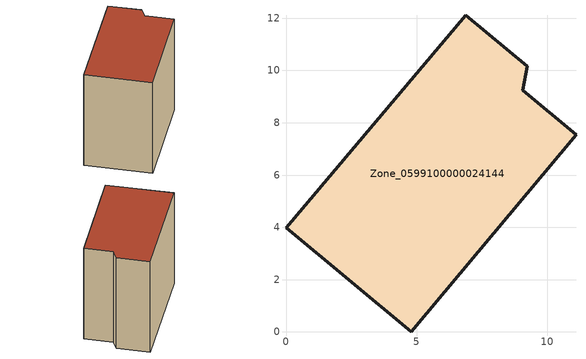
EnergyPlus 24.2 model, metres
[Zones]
Zone_0599100000024144
 floor ground (C_G): 0,3.99 6.87,12.12 9.22,10.16 9.05,9.25 11.09,7.55 4.79,0 z0
 wall outside (C_F): 4.79,0 11.09,7.55 9.05,9.25 9.22,10.16 6.87,12.12 0,3.99 4.79,0 z0:9.82
 roof outside (C_R): 6.87,12.12 0,3.99 4.79,0 11.09,7.55 9.05,9.25 9.22,10.16 z9.82
[BUILDING]
Pand.0599100000024144: North Axis=0; Terrain=City; Loads Convergence Tolerance Value=0.04; Temperature Convergence Tolerance Value=0.4; Solar Distribution=FullExterior; Maximum Number of Warmup Days=25; Minimum Number of Warmup Days=1
[Site:Location]
Rotterdam.The.Hague.AP_ZH_NLD Design_Conditions: Latitude=51.96; Longitude=4.45; Time Zone=1; Elevation=-4.5
[SITE:GROUNDTEMPERATURE:BUILDINGSURFACE]
18, 18, 18, 18, 18, 18, 18, 18, 18, 18, 18, 18
[MATERIAL] Thermal Absorptance=0.9; Solar Absorptance=0.7; Visible Absorptance=0.7
Name | Roughness | Thickness | Conductivity | Density | Specific Heat
G.TI.1946-1964 | MediumSmooth | 0.15 | 1 | 540 | 1210
F.TI.1946-1964 | Rough | 0.3 | 0.857143 | 1920 | 840
R.TI.1946-1964 | MediumRough | 0.2 | 0.277778 | 1500 | 1000
[CONSTRUCTION]
C_G: G.TI.1946-1964
C_F: F.TI.1946-1964
C_R: R.TI.1946-1964
[ZONE]
Zone_0599100000024144: Type=1; Multiplier=1; Ceiling Height=Autocalculate; Volume=Autocalculate; Floor Area=autocalculate; Part of Total Floor Area=Yes
[ZONEINFILTRATION:DESIGNFLOWRATE]
Infil_Zone_0599100000024144: Zone or ZoneList or Space or SpaceList=Zone_0599100000024144; Schedule=AlwaysOn; Design Flow Rate Calculation Method=Flow/Area; Flow Rate per Floor Area=0.003; Constant Term Coefficient=1; Temperature Term Coefficient=0; Velocity Term Coefficient=0; Velocity Squared Term Coefficient=0
[HVACTEMPLATE:ZONE:IDEALLOADSAIRSYSTEM]
Zone_0599100000024144: Maximum Heating Supply Air Temperature=50; Minimum Cooling Supply Air Temperature=13; Maximum Heating Supply Air Humidity Ratio=0.0156; Minimum Cooling Supply Air Humidity Ratio=0.0077; Heating Limit=NoLimit; Cooling Limit=NoLimit; Dehumidification Control Type=ConstantSensibleHeatRatio; Cooling Sensible Heat Ratio=0.7; Dehumidification Setpoint=60; Humidification Control Type=None; Humidification Setpoint=30; Outdoor Air Method=None; Outdoor Air Flow Rate per Person=0.00944; Outdoor Air Flow Rate per Zone Floor Area=0; Outdoor Air Flow Rate per Zone=0; Demand Controlled Ventilation Type=None; Outdoor Air Economizer Type=NoEconomizer; Heat Recovery Type=None; Sensible Heat Recovery Effectiveness=0.7; Latent Heat Recovery Effectiveness=0.65
[ZONECONTROL:THERMOSTAT]
ThermostatControl_Zone_0599100000024144: Zone or ZoneList=Zone_0599100000024144; Control Type Schedule=DualSetpointControlType; Control 1=Thermostat_Zone_0599100000024144; Temperature Difference Between Cutout And Setpoint=0
[THERMOSTATSETPOINT:DUALSETPOINT]
Thermostat_Zone_0599100000024144: Heating Setpoint Temperature Schedule=HeatingSetpoint_Zone_0599100000024144; Cooling Setpoint Temperature Schedule=CoolingSetpoint_Zone_0599100000024144
[SCHEDULE:COMPACT]
HeatingSetpoint_Zone_0599100000024144: Through: 12/31, For: AllDays, Until: 24:00, 21
CoolingSetpoint_Zone_0599100000024144: Through: 12/31, For: AllDays, Until: 24:00, 24
DualSetpointControlType: Through: 12/31, For: AllDays, Until: 24:00, 4
AlwaysOn: Through: 12/31, For: AllDays, Until: 24:00, 1
